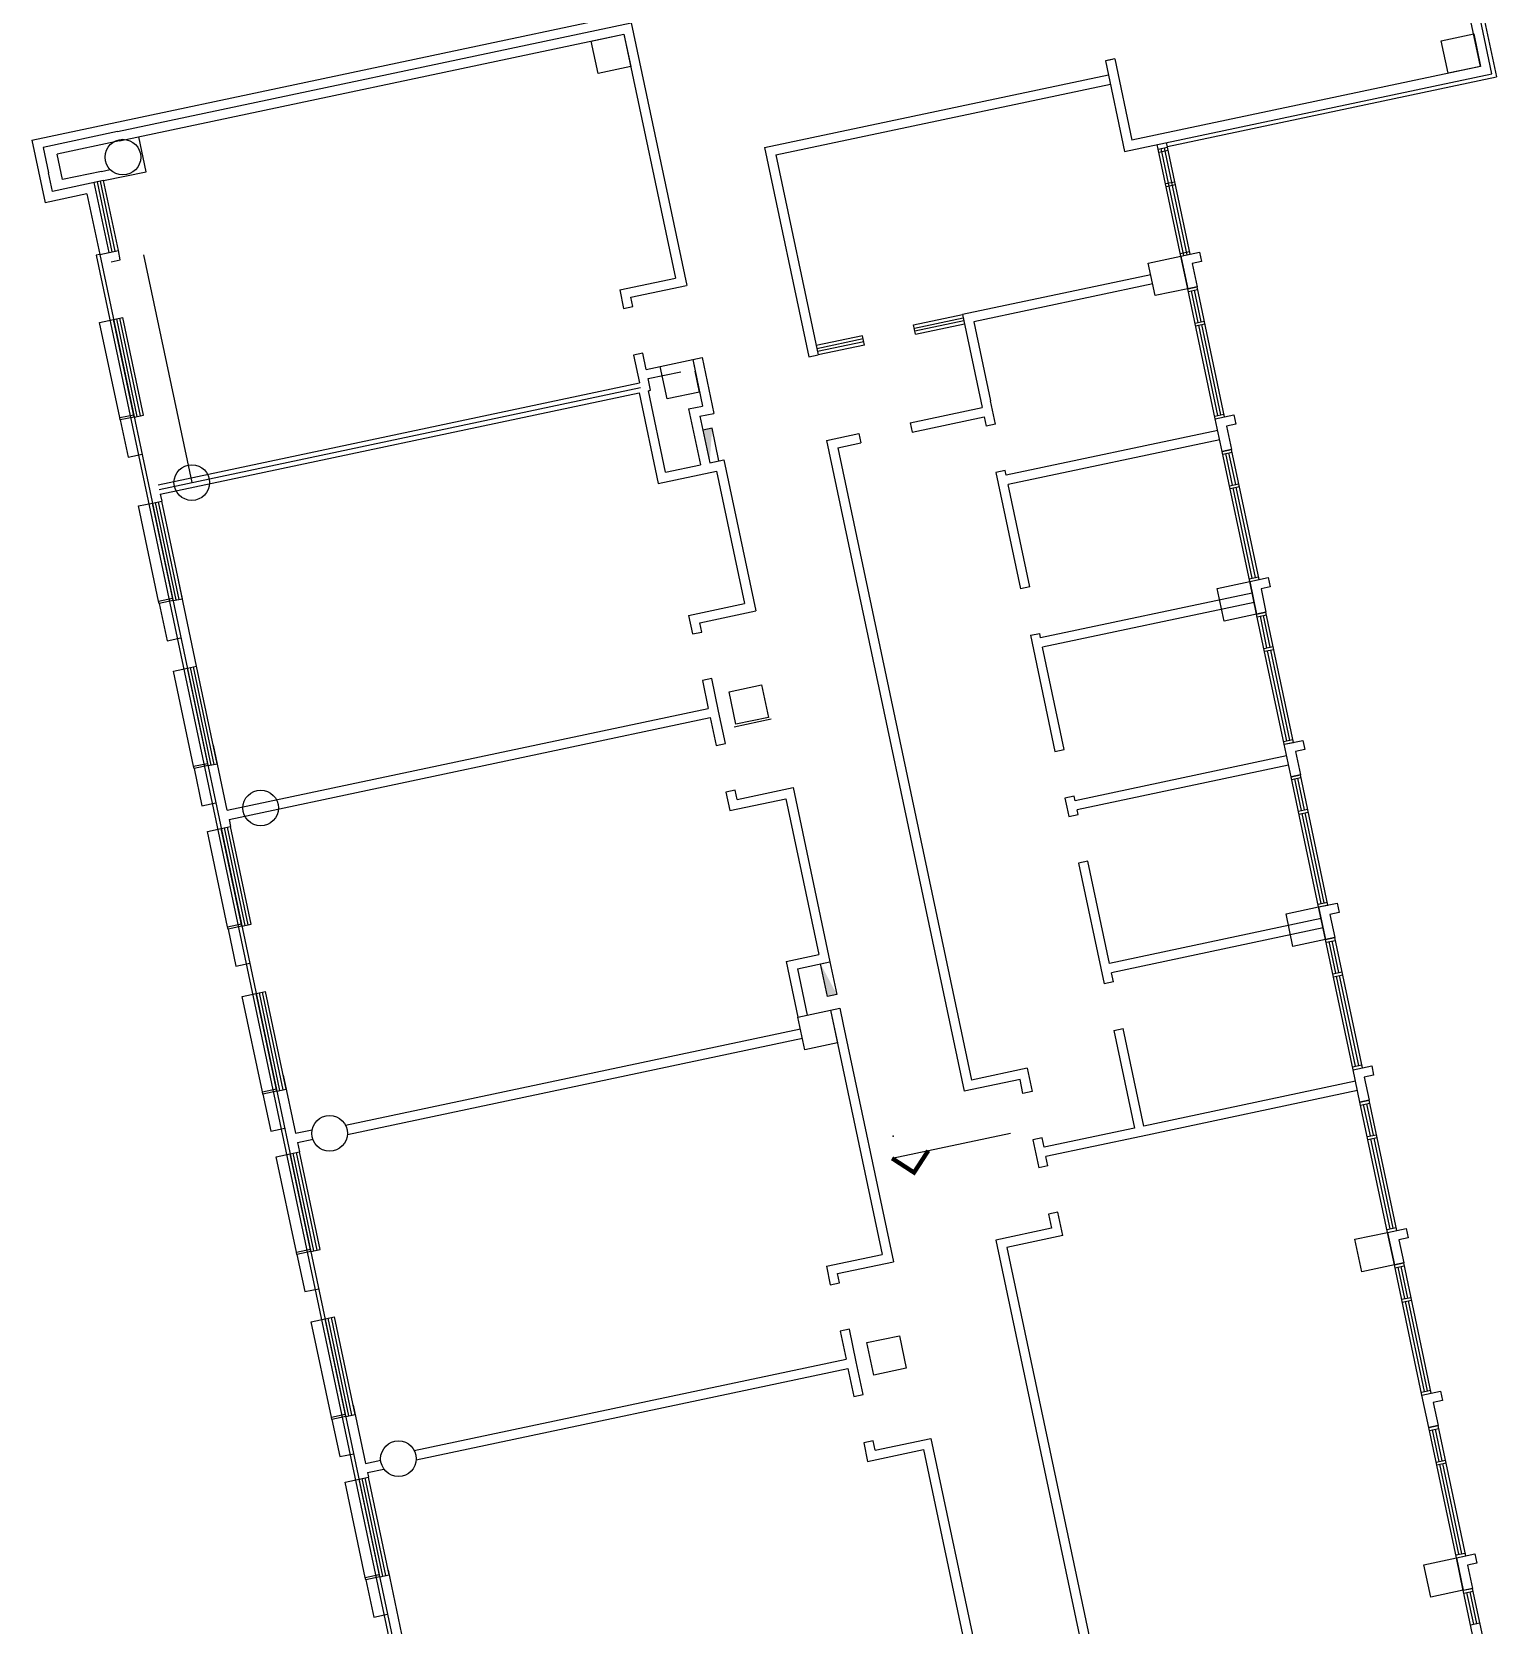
# Model space of a CAD drawing. Header units: millimetres. Extents: x 11680834 to 11851556, y -6213014 to -6078394.
# Drawn here: x 11682752 to 11713653, y -6157110 to -6123579 of the extents above; entities that cross this region are included whole.
import ezdxf

# ---------------------------------------------------------------- set-up
doc = ezdxf.new("R2010")
doc.units = ezdxf.units.MM
for name, color, linetype in [('A—\\M+5C3C5\\M+5B4B0', 135, 'Continuous'), ('A—\\M+5C7BD\\M+5CCE5', 7, 'Continuous'), ('E-COLS-F4$0$0S-COLS-I', 90, 'Continuous'), ('E1-RI-4F$0$A-WALL', 7, 'Continuous')]:
    doc.layers.add(name, color=color, linetype=linetype)

msp = doc.modelspace()

# ---------------------------------------------------------------- linework, layer by layer
msp.add_line((11705493, -6124158), (11705396, -6124179))
at = {"color": 1}
msp.add_line((11700856, -6147285), (11703347, -6146756), dxfattribs=at)
at = {"extrusion": (0, 0, -1)}
msp.add_lwpolyline([(-11697018, -6132647), (-11697213, -6132606), (-11697068, -6131921), (-11696872, -6131963)], close=True, dxfattribs=at)
msp.add_lwpolyline([(11699351, -6143193), (11699547, -6143151), (11699692, -6143836), (11699496, -6143878)], close=True)
at = {"color": 1, "const_width": 91.7}
msp.add_lwpolyline([(11700856, -6147285), (11701318, -6147585), (11701617, -6147124)], dxfattribs=at)
at = {"color": 1}
msp.add_point((11700877, -6146816), dxfattribs=at)
at = {"extrusion": (0, 0, -1)}
msp.add_solid([(-11697018, -6132647), (-11697018, -6132647), (-11696872, -6131963), (-11697068, -6131921)], dxfattribs=at)
msp.add_solid([(11699351, -6143193), (11699351, -6143193), (11699496, -6143878), (11699692, -6143836)])
at = {"layer": 'A—\\M+5C3C5\\M+5B4B0'}
for p, q in [((11712547, -6119670), (11713574, -6124522)), ((11682752, -6125855), (11702387, -6121698)), ((11706649, -6125989), (11713574, -6124522)), ((11682752, -6125855), (11683030, -6127176)), ((11706933, -6128300), (11706457, -6126050)), ((11706469, -6126108), (11706665, -6126067)), ((11706998, -6128286), (11706522, -6126036)), ((11707063, -6128272), (11706587, -6126022)), ((11707129, -6128258), (11706652, -6126008)), ((11684377, -6128219), (11684066, -6126752)), ((11684442, -6128205), (11684131, -6126738)), ((11684507, -6128192), (11684197, -6126724)), ((11684572, -6128178), (11684262, -6126710)), ((11706611, -6126773), (11706806, -6126732)), ((11706623, -6126832), (11706819, -6126791)), ((11683912, -6126989), (11683030, -6127176)), ((11683912, -6126989), (11684181, -6128261)), ((11706921, -6128241), (11707116, -6128200)), ((11684182, -6128261), (11684104, -6128277)), ((11684104, -6128277), (11693977, -6174919)), ((11707078, -6128985), (11707274, -6128943)), ((11707658, -6131724), (11707078, -6128985)), ((11707091, -6129043), (11707286, -6129002)), ((11707297, -6129695), (11707156, -6129029)), ((11707362, -6129681), (11707221, -6129016)), ((11707854, -6131682), (11707274, -6128943)), ((11701310, -6129745), (11702337, -6129528)), ((11684178, -6129693), (11684471, -6129630)), ((11684906, -6131685), (11684471, -6129630)), ((11684971, -6131671), (11684537, -6129617)), ((11685037, -6131657), (11684602, -6129603)), ((11685102, -6131643), (11684667, -6129589)), ((11701352, -6129941), (11701310, -6129745)), ((11701325, -6129814), (11702351, -6129597)), ((11701337, -6129873), (11702364, -6129655)), ((11701352, -6129941), (11702378, -6129724)), ((11707231, -6129709), (11707427, -6129667)), ((11707244, -6129767), (11707440, -6129726)), ((11707711, -6131651), (11707309, -6129753)), ((11707776, -6131638), (11707374, -6129740)), ((11700234, -6129973), (11699256, -6130180)), ((11700248, -6130042), (11699270, -6130249)), ((11700261, -6130100), (11699283, -6130307)), ((11700275, -6130169), (11699297, -6130376)), ((11700275, -6130169), (11700234, -6129973)), ((11684906, -6131685), (11685102, -6131643)), ((11707646, -6131665), (11707841, -6131624)), ((11707658, -6131724), (11707854, -6131682)), ((11707803, -6132409), (11707999, -6132367)), ((11708383, -6135148), (11707803, -6132409)), ((11707816, -6132467), (11708011, -6132426)), ((11708022, -6133119), (11707881, -6132454)), ((11708087, -6133105), (11707946, -6132440)), ((11708579, -6135107), (11707999, -6132367)), ((11707956, -6133133), (11708152, -6133091)), ((11707969, -6133191), (11708164, -6133150)), ((11708436, -6135075), (11708034, -6133178)), ((11708501, -6135062), (11708099, -6133164)), ((11684996, -6133557), (11685289, -6133495)), ((11685724, -6135549), (11685289, -6133495)), ((11685790, -6135535), (11685355, -6133481)), ((11685855, -6135522), (11685420, -6133467)), ((11685920, -6135508), (11685485, -6133453)), ((11708371, -6135089), (11708566, -6135048)), ((11708383, -6135148), (11708579, -6135107)), ((11685724, -6135549), (11685920, -6135508)), ((11708528, -6135833), (11708724, -6135791)), ((11709108, -6138572), (11708528, -6135833)), ((11708540, -6135891), (11708736, -6135850)), ((11708746, -6136543), (11708606, -6135878)), ((11708812, -6136529), (11708671, -6135864)), ((11709303, -6138531), (11708724, -6135791)), ((11708681, -6136557), (11708877, -6136515)), ((11708694, -6136615), (11708889, -6136574)), ((11709161, -6138500), (11708759, -6136602)), ((11709226, -6138486), (11708824, -6136588)), ((11685731, -6137030), (11686025, -6136968)), ((11686460, -6139022), (11686025, -6136968)), ((11686525, -6139008), (11686090, -6136954)), ((11686590, -6138995), (11686155, -6136940)), ((11686655, -6138981), (11686220, -6136926)), ((11709095, -6138513), (11709291, -6138472)), ((11709108, -6138572), (11709303, -6138531)), ((11686460, -6139022), (11686655, -6138981)), ((11709253, -6139257), (11709448, -6139215)), ((11709833, -6141996), (11709253, -6139257)), ((11710028, -6141955), (11709448, -6139215)), ((11709265, -6139316), (11709461, -6139274)), ((11709471, -6139967), (11709330, -6139302)), ((11709537, -6139953), (11709396, -6139288)), ((11709406, -6139981), (11709602, -6139939)), ((11709418, -6140040), (11709614, -6139998)), ((11709885, -6141924), (11709484, -6140026)), ((11709951, -6141910), (11709549, -6140012)), ((11686446, -6140405), (11686739, -6140343)), ((11687174, -6142398), (11686739, -6140343)), ((11687239, -6142384), (11686804, -6140329)), ((11687305, -6142370), (11686870, -6140316)), ((11687370, -6142356), (11686935, -6140302)), ((11709820, -6141938), (11710016, -6141896)), ((11709833, -6141996), (11710028, -6141955)), ((11687174, -6142398), (11687370, -6142356)), ((11709978, -6142681), (11710173, -6142640)), ((11710558, -6145420), (11709978, -6142681)), ((11709990, -6142740), (11710186, -6142698)), ((11710196, -6143391), (11710055, -6142726)), ((11710261, -6143377), (11710121, -6142712)), ((11710753, -6145379), (11710173, -6142640)), ((11710131, -6143405), (11710327, -6143364)), ((11710143, -6143464), (11710339, -6143422)), ((11710610, -6145348), (11710209, -6143450)), ((11710676, -6145334), (11710274, -6143436)), ((11687181, -6143878), (11687474, -6143816)), ((11687909, -6145871), (11687474, -6143816)), ((11687974, -6145857), (11687540, -6143802)), ((11688040, -6145843), (11687605, -6143789)), ((11688105, -6145829), (11687670, -6143775)), ((11710545, -6145362), (11710741, -6145320)), ((11710558, -6145420), (11710753, -6145379)), ((11687909, -6145871), (11688105, -6145829)), ((11710703, -6146105), (11710898, -6146064)), ((11711282, -6148844), (11710703, -6146105)), ((11710715, -6146164), (11710911, -6146122)), ((11710921, -6146815), (11710780, -6146150)), ((11710986, -6146801), (11710845, -6146136)), ((11711478, -6148803), (11710898, -6146064)), ((11710856, -6146829), (11711051, -6146788)), ((11710868, -6146888), (11711064, -6146846)), ((11711335, -6148772), (11710933, -6146874)), ((11711400, -6148758), (11710999, -6146860)), ((11687895, -6147254), (11688189, -6147191)), ((11688624, -6149246), (11688189, -6147191)), ((11688689, -6149232), (11688254, -6147178)), ((11688754, -6149218), (11688319, -6147164)), ((11688819, -6149204), (11688385, -6147150)), ((11711270, -6148786), (11711466, -6148744)), ((11711282, -6148844), (11711478, -6148803)), ((11688624, -6149246), (11688819, -6149204)), ((11711427, -6149529), (11711623, -6149488)), ((11712007, -6152269), (11711427, -6149529)), ((11711440, -6149588), (11711635, -6149547)), ((11711646, -6150239), (11711505, -6149574)), ((11711711, -6150226), (11711570, -6149560)), ((11712203, -6152227), (11711623, -6149488)), ((11711581, -6150253), (11711776, -6150212)), ((11711593, -6150312), (11711789, -6150270)), ((11712060, -6152196), (11711658, -6150298)), ((11712125, -6152182), (11711724, -6150284)), ((11688631, -6150727), (11688924, -6150664)), ((11689359, -6152719), (11688924, -6150664)), ((11689424, -6152705), (11688989, -6150651)), ((11689489, -6152691), (11689055, -6150637)), ((11689555, -6152677), (11689120, -6150623)), ((11711995, -6152210), (11712191, -6152168)), ((11712007, -6152269), (11712203, -6152227)), ((11689359, -6152719), (11689555, -6152677)), ((11712152, -6152953), (11712348, -6152912)), ((11712732, -6155693), (11712152, -6152953)), ((11712165, -6153012), (11712360, -6152971)), ((11712371, -6153664), (11712230, -6152998)), ((11712436, -6153650), (11712295, -6152984)), ((11712928, -6155651), (11712348, -6152912)), ((11712306, -6153677), (11712501, -6153636)), ((11690204, -6156066), (11689769, -6154012)), ((11690269, -6156053), (11689834, -6153998)), ((11712318, -6153736), (11712514, -6153695)), ((11712785, -6155620), (11712383, -6153722)), ((11712850, -6155606), (11712448, -6153708)), ((11689345, -6154102), (11689639, -6154039)), ((11690073, -6156094), (11689639, -6154039)), ((11690139, -6156080), (11689704, -6154026)), ((11712720, -6155634), (11712915, -6155593)), ((11712732, -6155693), (11712928, -6155651)), ((11690073, -6156094), (11690269, -6156053)), ((11712877, -6156377), (11713073, -6156336)), ((11713653, -6159075), (11713073, -6156336)), ((11713457, -6159117), (11712877, -6156377)), ((11712890, -6156436), (11713085, -6156395)), ((11713096, -6157088), (11712955, -6156422)), ((11713161, -6157074), (11713020, -6156409)), ((11713030, -6157101), (11713226, -6157060))]:
    msp.add_line(p, q, dxfattribs=at)
for points in [[(11684602, -6131698), (11684178, -6129693), (11684178, -6129693)], [(11684906, -6131685), (11684613, -6131747), (11684602, -6131698), (11684896, -6131636)], [(11684613, -6131747), (11684778, -6132530), (11685072, -6132468)], [(11685420, -6135562), (11684996, -6133557), (11684996, -6133557)], [(11685724, -6135549), (11685431, -6135611), (11685420, -6135562), (11685714, -6135500)], [(11685431, -6135611), (11685597, -6136394), (11685890, -6136332)], [(11686156, -6139035), (11685731, -6137030), (11685731, -6137030)], [(11686460, -6139022), (11686166, -6139084), (11686156, -6139035), (11686449, -6138973)], [(11686166, -6139084), (11686332, -6139867), (11686625, -6139805)], [(11686870, -6142411), (11686446, -6140405), (11686446, -6140405)], [(11687174, -6142398), (11686881, -6142460), (11686870, -6142411), (11687164, -6142349)], [(11686881, -6142460), (11687046, -6143243), (11687340, -6143180)], [(11687605, -6145884), (11687181, -6143878), (11687181, -6143878)], [(11687909, -6145871), (11687616, -6145933), (11687605, -6145884), (11687899, -6145822)], [(11687616, -6145933), (11687781, -6146716), (11688075, -6146653)], [(11688320, -6149259), (11687895, -6147254), (11687895, -6147254)], [(11688624, -6149246), (11688330, -6149308), (11688320, -6149259), (11688613, -6149197)], [(11688330, -6149308), (11688496, -6150091), (11688789, -6150029)], [(11689055, -6152732), (11688631, -6150727), (11688631, -6150727)], [(11689359, -6152719), (11689066, -6152781), (11689055, -6152732), (11689349, -6152670)], [(11689066, -6152781), (11689231, -6153564), (11689525, -6153502)], [(11689770, -6156107), (11689345, -6154102), (11689345, -6154102)], [(11690073, -6156094), (11689780, -6156156), (11689770, -6156107), (11690063, -6156045)], [(11689780, -6156156), (11689946, -6156939), (11690239, -6156877)]]:
    msp.add_lwpolyline(points, dxfattribs=at)
at = {"layer": 'A—\\M+5C7BD\\M+5CCE5'}
for p, q in [((11713480, -6124461), (11712485, -6119765)), ((11713480, -6124461), (11712485, -6119765)), ((11713242, -6124306), (11712331, -6120002)), ((11713242, -6124306), (11712331, -6120002)), ((11684554, -6125678), (11695365, -6123389)), ((11695365, -6123389), (11696535, -6128916)), ((11684596, -6125873), (11695211, -6123626)), ((11695211, -6123626), (11696298, -6128762)), ((11705542, -6124148), (11705905, -6125860)), ((11705542, -6124148), (11705905, -6125860)), ((11698170, -6126015), (11705408, -6124483)), ((11713242, -6124306), (11705905, -6125860)), ((11713242, -6124306), (11705905, -6125860)), ((11698407, -6126169), (11705450, -6124678)), ((11684554, -6125678), (11682989, -6126009)), ((11682989, -6126009), (11683102, -6126547)), ((11684596, -6125873), (11683284, -6126151)), ((11683398, -6126689), (11683284, -6126151)), ((11698170, -6126015), (11699102, -6130417)), ((11698407, -6126169), (11699297, -6130376)), ((11706457, -6126050), (11706436, -6125952)), ((11706457, -6126050), (11706652, -6126008)), ((11706652, -6126008), (11706631, -6125910)), ((11684220, -6126515), (11683398, -6126689)), ((11684220, -6126515), (11684400, -6126477)), ((11683185, -6126938), (11683102, -6126547)), ((11684262, -6126710), (11683185, -6126938)), ((11684181, -6128261), (11684572, -6128178)), ((11684614, -6128374), (11684572, -6128178)), ((11684181, -6128261), (11694014, -6174706)), ((11684418, -6128415), (11684614, -6128374)), ((11685103, -6128270), (11686118, -6133064)), ((11706933, -6128300), (11707129, -6128258)), ((11695123, -6129011), (11696295, -6128763)), ((11706300, -6128689), (11702337, -6129528)), ((11695123, -6129011), (11695206, -6129402)), ((11695361, -6129165), (11696532, -6128917)), ((11695402, -6129361), (11695361, -6129165)), ((11706341, -6128885), (11702574, -6129682)), ((11695206, -6129402), (11695402, -6129361)), ((11702337, -6129528), (11702751, -6131485)), ((11702574, -6129682), (11702926, -6131345)), ((11695609, -6130339), (11695413, -6130380)), ((11695413, -6130380), (11695538, -6130967)), ((11695682, -6130682), (11695609, -6130339)), ((11695682, -6130682), (11696856, -6130433)), ((11696660, -6130474), (11696868, -6131453)), ((11696856, -6130433), (11697105, -6131607)), ((11699102, -6130417), (11699297, -6130376)), ((11695723, -6130877), (11696408, -6130732)), ((11695775, -6131122), (11695723, -6130877)), ((11696805, -6131159), (11696712, -6130719)), ((11685413, -6133111), (11695538, -6130967)), ((11685433, -6133209), (11695558, -6131065)), ((11685454, -6133307), (11695531, -6131173)), ((11695531, -6131173), (11695935, -6133081)), ((11695727, -6131132), (11695775, -6131122)), ((11696089, -6132844), (11695727, -6131132)), ((11696573, -6131515), (11696868, -6131453)), ((11696573, -6131515), (11696822, -6132689)), ((11701235, -6131806), (11702751, -6131485)), ((11703030, -6131835), (11702926, -6131345)), ((11696811, -6131669), (11697105, -6131607)), ((11696811, -6131669), (11697018, -6132647)), ((11701235, -6131806), (11701277, -6132001)), ((11701277, -6132001), (11702793, -6131680)), ((11702793, -6131680), (11702834, -6131876)), ((11703030, -6131835), (11702834, -6131876)), ((11699474, -6132178), (11700159, -6132033)), ((11699474, -6132178), (11702374, -6145875)), ((11700159, -6132033), (11700201, -6132229)), ((11707709, -6131968), (11703258, -6132911)), ((11707751, -6132164), (11703299, -6133106)), ((11699711, -6132333), (11700201, -6132229)), ((11699711, -6132333), (11702528, -6145638)), ((11695935, -6133081), (11697158, -6132822)), ((11696089, -6132844), (11696822, -6132689)), ((11697018, -6132647), (11697312, -6132585)), ((11697158, -6132822), (11697748, -6135610)), ((11697312, -6132585), (11697985, -6135765)), ((11703237, -6132813), (11703041, -6132854)), ((11703041, -6132854), (11703559, -6135300)), ((11703258, -6132911), (11703237, -6132813)), ((11703755, -6135259), (11703299, -6133106)), ((11685454, -6133307), (11685485, -6133453)), ((11686220, -6136926), (11685837, -6135117)), ((11703755, -6135259), (11703559, -6135300)), ((11708434, -6135392), (11703982, -6136335)), ((11696573, -6135859), (11697748, -6135610)), ((11696573, -6135859), (11696656, -6136250)), ((11696810, -6136013), (11697985, -6135765)), ((11708476, -6135588), (11704024, -6136531)), ((11696656, -6136250), (11696852, -6136209)), ((11696852, -6136209), (11696810, -6136013)), ((11703766, -6136278), (11703962, -6136237)), ((11703982, -6136335), (11703962, -6136237)), ((11703766, -6136278), (11704284, -6138724)), ((11704479, -6138683), (11704024, -6136531)), ((11697059, -6137187), (11696863, -6137229)), ((11696863, -6137229), (11696987, -6137816)), ((11697204, -6137872), (11697059, -6137187)), ((11686862, -6139959), (11696987, -6137816)), ((11697349, -6138557), (11697204, -6137872)), ((11686904, -6140155), (11697029, -6138011)), ((11697029, -6138011), (11697153, -6138598)), ((11686862, -6139959), (11686572, -6138590)), ((11697153, -6138598), (11697349, -6138557)), ((11704284, -6138724), (11704479, -6138683)), ((11709159, -6138817), (11704707, -6139759)), ((11709201, -6139012), (11704749, -6139955)), ((11697556, -6139535), (11697360, -6139577)), ((11697360, -6139577), (11697443, -6139968)), ((11697597, -6139731), (11697556, -6139535)), ((11697597, -6139731), (11698772, -6139482)), ((11698772, -6139482), (11699548, -6143151)), ((11697443, -6139968), (11698618, -6139719)), ((11698618, -6139719), (11699311, -6142997)), ((11704687, -6139661), (11704491, -6139703)), ((11704491, -6139703), (11704532, -6139898)), ((11704532, -6139898), (11704574, -6140094)), ((11704707, -6139759), (11704687, -6139661)), ((11686904, -6140155), (11686935, -6140302)), ((11704574, -6140094), (11704769, -6140052)), ((11704769, -6140052), (11704749, -6139955)), ((11704976, -6141031), (11704781, -6141072)), ((11704781, -6141072), (11705319, -6143616)), ((11705432, -6143183), (11704976, -6141031)), ((11709884, -6142241), (11705432, -6143183)), ((11709925, -6142436), (11705474, -6143379)), ((11698626, -6143142), (11699311, -6142997)), ((11698626, -6143142), (11698875, -6144316)), ((11698863, -6143296), (11699548, -6143151)), ((11698863, -6143296), (11699071, -6144274)), ((11705515, -6143574), (11705319, -6143616)), ((11705515, -6143574), (11705474, -6143379)), ((11699071, -6144274), (11699364, -6144212)), ((11699560, -6144171), (11699756, -6144129)), ((11699560, -6144171), (11700647, -6149307)), ((11699756, -6144129), (11699828, -6144472)), ((11689350, -6146588), (11698927, -6144560)), ((11699653, -6144611), (11699653, -6144611)), ((11699828, -6144472), (11700884, -6149461)), ((11705526, -6144594), (11705722, -6144553)), ((11705526, -6144594), (11705961, -6146649)), ((11706157, -6146607), (11705722, -6144553)), ((11689392, -6146783), (11698968, -6144756)), ((11688043, -6145536), (11688302, -6146759)), ((11703548, -6145626), (11702374, -6145875)), ((11703702, -6145389), (11702528, -6145638)), ((11703610, -6145920), (11703548, -6145626)), ((11703702, -6145389), (11703805, -6145878)), ((11703805, -6145878), (11703610, -6145920)), ((11710650, -6145860), (11706101, -6146824)), ((11710609, -6145665), (11706157, -6146607)), ((11688302, -6146759), (11688650, -6146685)), ((11688343, -6146954), (11688674, -6146884)), ((11688343, -6146954), (11688385, -6147150)), ((11704013, -6146857), (11703817, -6146898)), ((11703817, -6146898), (11703941, -6147485)), ((11704054, -6147052), (11704013, -6146857)), ((11705961, -6146649), (11704056, -6147052)), ((11706101, -6146824), (11704095, -6147248)), ((11704137, -6147444), (11704095, -6147248)), ((11704137, -6147444), (11703941, -6147485)), ((11704344, -6148422), (11704148, -6148463)), ((11704148, -6148463), (11704210, -6148757)), ((11704447, -6148911), (11704344, -6148422)), ((11704210, -6148757), (11703037, -6149005)), ((11704447, -6148911), (11703274, -6149160)), ((11699473, -6149555), (11700647, -6149307)), ((11703037, -6149005), (11705211, -6159278)), ((11703274, -6149160), (11705365, -6159041)), ((11699473, -6149555), (11699555, -6149947)), ((11699710, -6149710), (11700884, -6149461)), ((11699555, -6149947), (11699751, -6149905)), ((11699751, -6149905), (11699710, -6149710)), ((11699958, -6150884), (11699763, -6150925)), ((11699763, -6150925), (11699887, -6151512)), ((11700103, -6151569), (11699958, -6150884)), ((11690800, -6153436), (11699887, -6151512)), ((11700248, -6152253), (11700103, -6151569)), ((11690841, -6153631), (11699928, -6151708)), ((11699928, -6151708), (11700053, -6152295)), ((11700053, -6152295), (11700248, -6152253)), ((11689513, -6152482), (11689772, -6153705)), ((11700455, -6153232), (11700260, -6153273)), ((11700260, -6153273), (11700342, -6153664)), ((11700497, -6153427), (11700455, -6153232)), ((11700497, -6153427), (11701671, -6153179)), ((11701671, -6153179), (11702728, -6158168)), ((11689772, -6153705), (11690093, -6153637)), ((11700342, -6153664), (11701517, -6153416)), ((11701517, -6153416), (11702604, -6158552)), ((11689814, -6153900), (11690162, -6153826)), ((11689814, -6153900), (11689834, -6153998)), ((11690248, -6155955), (11690569, -6157471))]:
    msp.add_line(p, q, dxfattribs=at)
for points in [[(11694526, -6123771), (11695211, -6123626), (11695356, -6124311), (11694671, -6124456)], [(11712413, -6123766), (11713097, -6123621), (11713242, -6124306), (11712558, -6124451)], [(11706248, -6128445), (11706933, -6128300), (11707078, -6128984), (11706393, -6129129)], [(11695976, -6130619), (11696660, -6130474), (11696805, -6131159), (11696120, -6131304)], [(11707698, -6135293), (11708382, -6135148), (11708527, -6135833), (11707843, -6135978)], [(11697425, -6137467), (11698110, -6137322), (11698255, -6138007), (11697570, -6138152)], [(11709147, -6142141), (11709832, -6141996), (11709977, -6142681), (11709292, -6142826)], [(11698875, -6144316), (11699560, -6144171), (11699705, -6144856), (11699020, -6145000)], [(11710597, -6148989), (11711282, -6148844), (11711427, -6149529), (11710742, -6149674)], [(11700325, -6151164), (11701010, -6151019), (11701154, -6151704), (11700470, -6151849)], [(11712047, -6155838), (11712732, -6155693), (11712877, -6156377), (11712192, -6156522)]]:
    msp.add_lwpolyline(points, close=True, dxfattribs=at)
for points in [[(11705542, -6124148), (11705347, -6124189), (11705750, -6126097), (11713480, -6124461)], [(11705542, -6124148), (11705347, -6124189), (11705750, -6126097), (11713480, -6124461)], [(11684262, -6126710), (11685158, -6126521), (11685003, -6125787)], [(11706933, -6128300), (11707324, -6128217), (11707366, -6128413), (11707170, -6128454), (11707274, -6128943), (11707078, -6128985), (11706933, -6128300)], [(11707658, -6131724), (11708049, -6131641), (11708091, -6131837), (11707895, -6131878), (11707998, -6132367), (11707803, -6132409), (11707658, -6131724)], [(11708383, -6135148), (11708774, -6135065), (11708815, -6135261), (11708620, -6135302), (11708723, -6135791), (11708528, -6135833), (11708383, -6135148)], [(11698314, -6138046), (11697532, -6138212)], [(11709107, -6138572), (11709499, -6138489), (11709540, -6138685), (11709345, -6138726), (11709448, -6139216), (11709252, -6139257), (11709107, -6138572)], [(11709832, -6141996), (11710224, -6141913), (11710265, -6142109), (11710069, -6142151), (11710173, -6142640), (11709977, -6142681), (11709832, -6141996)], [(11710557, -6145420), (11710949, -6145338), (11710990, -6145533), (11710794, -6145575), (11710898, -6146064), (11710702, -6146105), (11710557, -6145420)], [(11711282, -6148845), (11711673, -6148762), (11711715, -6148957), (11711519, -6148999), (11711623, -6149488), (11711427, -6149529), (11711282, -6148845)], [(11712007, -6152269), (11712398, -6152186), (11712440, -6152381), (11712244, -6152423), (11712348, -6152912), (11712152, -6152953), (11712007, -6152269)], [(11712732, -6155693), (11713123, -6155610), (11713165, -6155806), (11712969, -6155847), (11713072, -6156336), (11712877, -6156378), (11712732, -6155693)]]:
    msp.add_lwpolyline(points, dxfattribs=at)
for centre in [(11684668, -6126215), (11686118, -6133064), (11687568, -6139912), (11689018, -6146760), (11690467, -6153608)]:
    msp.add_circle(centre, 375, dxfattribs=at)
at = {"layer": 'E-COLS-F4$0$0S-COLS-I'}
for points in [[(11694526, -6123771), (11695211, -6123626), (11695356, -6124311), (11694671, -6124456)], [(11712413, -6123766), (11713097, -6123621), (11713242, -6124306), (11712558, -6124451)], [(11706248, -6128445), (11706933, -6128300), (11707078, -6128984), (11706393, -6129129)], [(11695976, -6130619), (11696660, -6130474), (11696805, -6131159), (11696120, -6131304)], [(11707698, -6135293), (11708382, -6135148), (11708527, -6135833), (11707843, -6135978)], [(11697425, -6137467), (11698110, -6137322), (11698255, -6138007), (11697570, -6138152)], [(11709147, -6142141), (11709832, -6141996), (11709977, -6142681), (11709292, -6142826)], [(11698875, -6144316), (11699560, -6144171), (11699705, -6144856), (11699020, -6145000)], [(11710597, -6148989), (11711282, -6148844), (11711427, -6149529), (11710742, -6149674)], [(11700325, -6151164), (11701010, -6151019), (11701154, -6151704), (11700470, -6151849)], [(11712047, -6155838), (11712732, -6155693), (11712877, -6156377), (11712192, -6156522)]]:
    msp.add_lwpolyline(points, close=True, dxfattribs=at)
for centre in [(11684668, -6126215), (11686118, -6133064), (11687568, -6139912), (11689018, -6146760), (11690467, -6153608)]:
    msp.add_circle(centre, 375, dxfattribs=at)
at = {"layer": 'E1-RI-4F$0$A-WALL'}
for p, q in [((11684471, -6129630), (11684667, -6129589)), ((11685289, -6133495), (11685485, -6133453)), ((11686025, -6136968), (11686220, -6136926)), ((11686739, -6140343), (11686935, -6140302)), ((11687474, -6143816), (11687670, -6143775)), ((11688189, -6147191), (11688385, -6147150)), ((11688924, -6150664), (11689120, -6150623)), ((11689639, -6154039), (11689834, -6153998))]:
    msp.add_line(p, q, dxfattribs=at)

doc.saveas('drawing.dxf')
